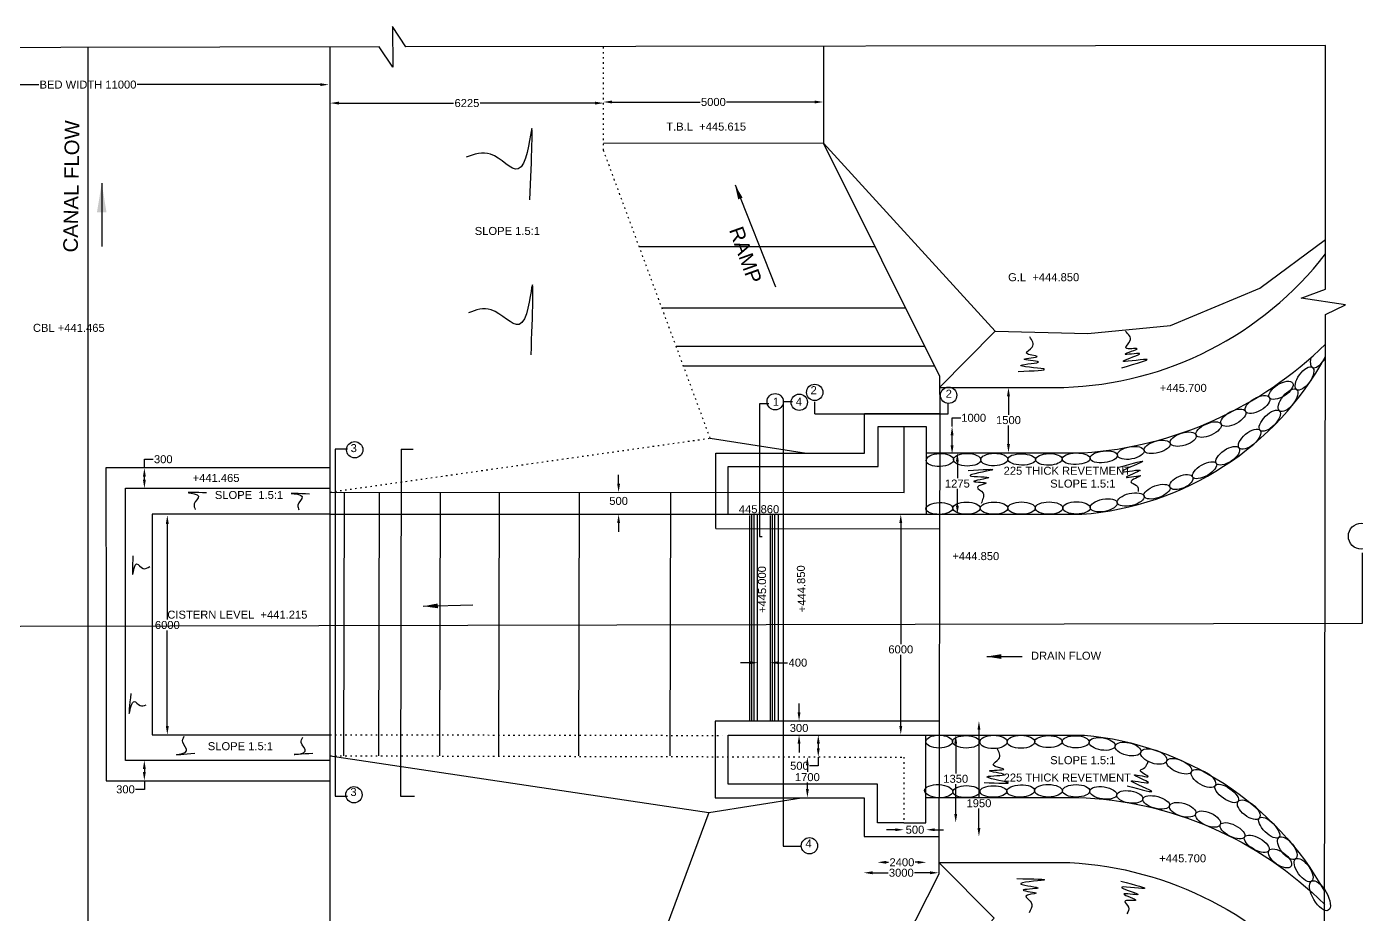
# Model space of a CAD drawing. Header units: inches. Extents: x 610 to 857, y 19 to 178.
# Drawn here: x 656.8 to 748.2, y 76.7 to 137.7 of the extents above; entities that cross this region are included whole.
import ezdxf

# ---------------------------------------------------------------- set-up
doc = ezdxf.new("R2010")
doc.units = ezdxf.units.IN
doc.header["$MEASUREMENT"] = 0
doc.linetypes.add('DOT', pattern=[0.25, 0, -0.25])
doc.styles.get("Standard").update_dxf_attribs({"font": 'arial.ttf', "height": 0.55})
doc.dimstyles.get("Standard").update_dxf_attribs({"dimtxt": 0.55, "dimasz": 0.6, "dimexe": 0.18, "dimexo": 0.0625, "dimgap": 0.09, "dimtad": 0, "dimtih": 1, "dimtoh": 1, "dimdec": 4, "dimzin": 0, "dimdsep": 46, "dimtxsty": 'Standard', "dimcen": 0.09, "dimse1": 1, "dimse2": 1, "dimadec": 0, "dimazin": 0, "dimtfac": 1, "dimtdec": 4, "dimtofl": 0, "dimtmove": 0, "dimatfit": 3, "dimfxl": 1, "dimtolj": 1, "dimtzin": 0, "dimarcsym": 0})

# ---------------------------------------------------------------- blocks, each defined once
blk = doc.blocks.new('*D13')
at = {"color": 0, "lineweight": -2}
for p, q in [((645.033, 133.725), (657.621, 133.725)), ((676.958, 133.725), (664.369, 133.725))]:
    blk.add_line(p, q, dxfattribs=at)
at = {"color": 0}
for points in [[(645.033, 133.825), (645.033, 133.625), (644.433, 133.725)], [(676.958, 133.825), (676.958, 133.625), (677.558, 133.725)]]:
    blk.add_solid(points, dxfattribs=at)
at = {"layer": 'Defpoints', "color": 0}
for p in [(644.433, 133.887), (677.558, 133.725), (677.558, 133.725)]:
    blk.add_point(p, dxfattribs=at)
at = {"color": 0, "insert": (660.995, 133.725), "char_height": 0.55, "attachment_point": 5}
blk.add_mtext('\\A1;BED WIDTH 11000', dxfattribs=at)
blk = doc.blocks.new('*D14')
at = {"color": 0, "lineweight": -2}
for p, q in [((678.249, 132.456), (686.131, 132.456)), ((695.843, 132.456), (687.961, 132.456))]:
    blk.add_line(p, q, dxfattribs=at)
at = {"color": 0}
for points in [[(678.249, 132.556), (678.249, 132.356), (677.649, 132.456)], [(695.843, 132.556), (695.843, 132.356), (696.443, 132.456)]]:
    blk.add_solid(points, dxfattribs=at)
at = {"layer": 'Defpoints', "color": 0}
for p in [(677.649, 132.123), (696.443, 132.456), (696.443, 132.271)]:
    blk.add_point(p, dxfattribs=at)
at = {"color": 0, "insert": (687.046, 132.456), "char_height": 0.55, "attachment_point": 5}
blk.add_mtext('\\A1;6225', dxfattribs=at)
blk = doc.blocks.new('*D15')
at = {"color": 0, "lineweight": -2}
for p, q in [((697.026, 132.531), (703.076, 132.531)), ((710.947, 132.531), (704.897, 132.531))]:
    blk.add_line(p, q, dxfattribs=at)
at = {"color": 0}
for points in [[(697.026, 132.631), (697.026, 132.431), (696.426, 132.531)], [(710.947, 132.631), (710.947, 132.431), (711.547, 132.531)]]:
    blk.add_solid(points, dxfattribs=at)
at = {"layer": 'Defpoints', "color": 0}
for p in [(696.426, 133.063), (711.547, 133.292), (711.547, 132.531)]:
    blk.add_point(p, dxfattribs=at)
at = {"color": 0, "insert": (703.987, 132.531), "char_height": 0.55, "attachment_point": 5}
blk.add_mtext('\\A1;5000', dxfattribs=at)
blk = doc.blocks.new('*D16')
at = {"color": 0, "lineweight": -2}
for p, q in [((664.873, 107.37), (664.873, 107.97)), ((664.873, 107.97), (665.473, 107.97)), ((664.873, 106.578), (664.873, 106.77))]:
    blk.add_line(p, q, dxfattribs=at)
at = {"color": 0}
for points in [[(664.773, 106.77), (664.973, 106.77), (664.873, 107.37)], [(664.773, 106.578), (664.973, 106.578), (664.873, 105.978)]]:
    blk.add_solid(points, dxfattribs=at)
at = {"layer": 'Defpoints', "color": 0}
for p in [(664.873, 107.37), (664.873, 107.37), (664.893, 105.978)]:
    blk.add_point(p, dxfattribs=at)
at = {"color": 0, "insert": (666.17, 107.97), "char_height": 0.55, "attachment_point": 5}
blk.add_mtext('\\A1;300', dxfattribs=at)
blk = doc.blocks.new('*D17')
at = {"color": 0, "lineweight": -2}
for p, q in [((666.448, 103.523), (666.448, 96.948)), ((666.448, 89.63), (666.448, 96.206))]:
    blk.add_line(p, q, dxfattribs=at)
at = {"color": 0}
for points in [[(666.348, 103.523), (666.548, 103.523), (666.448, 104.123)], [(666.348, 89.63), (666.548, 89.63), (666.448, 89.03)]]:
    blk.add_solid(points, dxfattribs=at)
at = {"layer": 'Defpoints', "color": 0}
for p in [(666.247, 104.123), (666.247, 89.03), (666.448, 89.03)]:
    blk.add_point(p, dxfattribs=at)
at = {"color": 0, "insert": (666.448, 96.577), "char_height": 0.55, "attachment_point": 5}
blk.add_mtext('\\A1;6000', dxfattribs=at)
blk = doc.blocks.new('*D18')
at = {"color": 0, "lineweight": -2}
for p, q in [((664.869, 86.675), (664.869, 86.477)), ((664.869, 85.277), (664.269, 85.277)), ((664.869, 85.877), (664.869, 85.277))]:
    blk.add_line(p, q, dxfattribs=at)
at = {"color": 0}
for points in [[(664.769, 86.675), (664.969, 86.675), (664.869, 87.275)], [(664.769, 86.477), (664.969, 86.477), (664.869, 85.877)]]:
    blk.add_solid(points, dxfattribs=at)
at = {"layer": 'Defpoints', "color": 0}
for p in [(664.81, 87.275), (664.869, 85.877), (664.869, 85.877)]:
    blk.add_point(p, dxfattribs=at)
at = {"color": 0, "insert": (663.572, 85.277), "char_height": 0.55, "attachment_point": 5}
blk.add_mtext('\\A1;300', dxfattribs=at)
blk = doc.blocks.new('*D19')
at = {"color": 0, "lineweight": -2}
for p, q in [((706.462, 93.987), (705.862, 93.987)), ((708.491, 93.987), (709.091, 93.987))]:
    blk.add_line(p, q, dxfattribs=at)
at = {"color": 0}
for points in [[(706.462, 94.087), (706.462, 93.887), (707.062, 93.987)], [(708.491, 94.087), (708.491, 93.887), (707.891, 93.987)]]:
    blk.add_solid(points, dxfattribs=at)
at = {"layer": 'Defpoints', "color": 0}
for p in [(707.062, 93.347), (707.891, 93.987), (707.891, 93.416)]:
    blk.add_point(p, dxfattribs=at)
at = {"color": 0, "insert": (709.799, 93.987), "char_height": 0.55, "attachment_point": 5}
blk.add_mtext('\\A1;400', dxfattribs=at)
blk = doc.blocks.new('*D20')
at = {"color": 0, "lineweight": -2}
for p, q in [((709.877, 90.571), (709.877, 91.171)), ((709.877, 88.42), (709.877, 87.82))]:
    blk.add_line(p, q, dxfattribs=at)
at = {"color": 0}
for points in [[(709.777, 90.571), (709.977, 90.571), (709.877, 89.971)], [(709.777, 88.42), (709.977, 88.42), (709.877, 89.02)]]:
    blk.add_solid(points, dxfattribs=at)
at = {"layer": 'Defpoints', "color": 0}
for p in [(709.877, 89.971), (709.877, 89.971), (709.863, 89.02)]:
    blk.add_point(p, dxfattribs=at)
at = {"color": 0, "insert": (709.877, 89.496), "char_height": 0.55, "attachment_point": 5}
blk.add_mtext('\\A1;300', dxfattribs=at)
blk = doc.blocks.new('*D21')
at = {"color": 0, "lineweight": -2}
for p, q in [((711.199, 88.43), (711.199, 88.097)), ((711.199, 86.897), (710.599, 86.897)), ((711.199, 87.497), (711.199, 86.897))]:
    blk.add_line(p, q, dxfattribs=at)
at = {"color": 0}
for points in [[(711.099, 88.43), (711.299, 88.43), (711.199, 89.03)], [(711.099, 88.097), (711.299, 88.097), (711.199, 87.497)]]:
    blk.add_solid(points, dxfattribs=at)
at = {"layer": 'Defpoints', "color": 0}
for p in [(710.935, 89.03), (711.014, 87.497), (711.199, 87.497)]:
    blk.add_point(p, dxfattribs=at)
at = {"color": 0, "insert": (709.903, 86.897), "char_height": 0.55, "attachment_point": 5}
blk.add_mtext('\\A1;500', dxfattribs=at)
blk = doc.blocks.new('*D22')
at = {"color": 0, "lineweight": -2}
for p, q in [((710.448, 86.921), (710.448, 86.486)), ((710.448, 85.309), (710.448, 85.744))]:
    blk.add_line(p, q, dxfattribs=at)
at = {"color": 0}
for points in [[(710.348, 86.921), (710.548, 86.921), (710.448, 87.521)], [(710.348, 85.309), (710.548, 85.309), (710.448, 84.709)]]:
    blk.add_solid(points, dxfattribs=at)
at = {"layer": 'Defpoints', "color": 0}
for p in [(710.031, 87.521), (710.448, 87.521), (710.01, 84.709)]:
    blk.add_point(p, dxfattribs=at)
at = {"color": 0, "insert": (710.448, 86.115), "char_height": 0.55, "attachment_point": 5}
blk.add_mtext('\\A1;1700', dxfattribs=at)
blk = doc.blocks.new('*D23')
at = {"color": 0, "lineweight": -2}
for p, q in [((716.488, 82.502), (715.888, 82.502)), ((719.204, 82.502), (719.804, 82.502))]:
    blk.add_line(p, q, dxfattribs=at)
at = {"color": 0}
for points in [[(716.488, 82.602), (716.488, 82.402), (717.088, 82.502)], [(719.204, 82.602), (719.204, 82.402), (718.604, 82.502)]]:
    blk.add_solid(points, dxfattribs=at)
at = {"layer": 'Defpoints', "color": 0}
for p in [(717.088, 82.976), (718.604, 82.964), (718.604, 82.502)]:
    blk.add_point(p, dxfattribs=at)
at = {"color": 0, "insert": (717.846, 82.502), "char_height": 0.55, "attachment_point": 5}
blk.add_mtext('\\A1;500', dxfattribs=at)
blk = doc.blocks.new('*D24')
at = {"color": 0, "lineweight": -2}
for p, q in [((715.871, 80.263), (716.032, 80.263)), ((718.022, 80.263), (717.862, 80.263))]:
    blk.add_line(p, q, dxfattribs=at)
at = {"color": 0}
for points in [[(715.871, 80.363), (715.871, 80.163), (715.271, 80.263)], [(718.022, 80.363), (718.022, 80.163), (718.622, 80.263)]]:
    blk.add_solid(points, dxfattribs=at)
at = {"layer": 'Defpoints', "color": 0}
for p in [(715.271, 82.993), (718.622, 82.973), (718.622, 80.263)]:
    blk.add_point(p, dxfattribs=at)
at = {"color": 0, "insert": (716.947, 80.263), "char_height": 0.55, "attachment_point": 5}
blk.add_mtext('\\A1;2400', dxfattribs=at)
blk = doc.blocks.new('*D25')
at = {"color": 0, "lineweight": -2}
for p, q in [((714.926, 79.544), (715.995, 79.544)), ((718.885, 79.544), (717.816, 79.544))]:
    blk.add_line(p, q, dxfattribs=at)
at = {"color": 0}
for points in [[(714.926, 79.644), (714.926, 79.444), (714.326, 79.544)], [(718.885, 79.644), (718.885, 79.444), (719.485, 79.544)]]:
    blk.add_solid(points, dxfattribs=at)
at = {"layer": 'Defpoints', "color": 0}
for p in [(714.326, 82.07), (719.485, 82.028), (719.485, 79.544)]:
    blk.add_point(p, dxfattribs=at)
at = {"color": 0, "insert": (716.905, 79.544), "char_height": 0.55, "attachment_point": 5}
blk.add_mtext('\\A1;3000', dxfattribs=at)
blk = doc.blocks.new('*D26')
at = {"color": 0, "lineweight": -2}
for p, q in [((720.648, 88.414), (720.648, 86.373)), ((720.648, 83.589), (720.648, 85.631))]:
    blk.add_line(p, q, dxfattribs=at)
at = {"color": 0}
for points in [[(720.548, 88.414), (720.748, 88.414), (720.648, 89.014)], [(720.548, 83.589), (720.748, 83.589), (720.648, 82.989)]]:
    blk.add_solid(points, dxfattribs=at)
at = {"layer": 'Defpoints', "color": 0}
for p in [(718.563, 89.014), (718.581, 82.989), (720.648, 82.989)]:
    blk.add_point(p, dxfattribs=at)
at = {"color": 0, "insert": (720.648, 86.002), "char_height": 0.55, "attachment_point": 5}
blk.add_mtext('\\A1;1350', dxfattribs=at)
blk = doc.blocks.new('*D27')
at = {"color": 0, "lineweight": -2}
for p, q in [((722.243, 89.373), (722.243, 84.694)), ((722.243, 82.622), (722.243, 83.952))]:
    blk.add_line(p, q, dxfattribs=at)
at = {"color": 0}
for points in [[(722.143, 89.373), (722.343, 89.373), (722.243, 89.973)], [(722.143, 82.622), (722.343, 82.622), (722.243, 82.022)]]:
    blk.add_solid(points, dxfattribs=at)
at = {"layer": 'Defpoints', "color": 0}
for p in [(719.526, 89.973), (719.507, 82.022), (722.243, 82.022)]:
    blk.add_point(p, dxfattribs=at)
at = {"color": 0, "insert": (722.243, 84.323), "char_height": 0.55, "attachment_point": 5}
blk.add_mtext('\\A1;1950', dxfattribs=at)
blk = doc.blocks.new('*D28')
at = {"color": 0, "lineweight": -2}
for p, q in [((716.869, 103.585), (716.869, 95.268)), ((716.869, 89.645), (716.869, 94.526))]:
    blk.add_line(p, q, dxfattribs=at)
at = {"color": 0}
for points in [[(716.769, 103.585), (716.969, 103.585), (716.869, 104.185)], [(716.769, 89.645), (716.969, 89.645), (716.869, 89.045)]]:
    blk.add_solid(points, dxfattribs=at)
at = {"layer": 'Defpoints', "color": 0}
for p in [(716.684, 104.185), (716.76, 89.045), (716.869, 89.045)]:
    blk.add_point(p, dxfattribs=at)
at = {"color": 0, "insert": (716.869, 94.897), "char_height": 0.55, "attachment_point": 5}
blk.add_mtext('\\A1;6000', dxfattribs=at)
blk = doc.blocks.new('*D29')
at = {"color": 0, "lineweight": -2}
for p, q in [((720.396, 110.219), (720.396, 110.819)), ((720.396, 110.819), (720.996, 110.819)), ((720.396, 108.928), (720.396, 109.619))]:
    blk.add_line(p, q, dxfattribs=at)
at = {"color": 0}
for points in [[(720.296, 109.619), (720.496, 109.619), (720.396, 110.219)], [(720.296, 108.928), (720.496, 108.928), (720.396, 108.328)]]:
    blk.add_solid(points, dxfattribs=at)
at = {"layer": 'Defpoints', "color": 0}
for p in [(719.585, 110.219), (720.396, 110.219), (719.518, 108.328)]:
    blk.add_point(p, dxfattribs=at)
at = {"color": 0, "insert": (721.881, 110.819), "char_height": 0.55, "attachment_point": 5}
blk.add_mtext('\\A1;1000', dxfattribs=at)
blk = doc.blocks.new('*D30')
at = {"color": 0, "lineweight": -2}
for p, q in [((724.272, 112.303), (724.272, 111.032)), ((724.272, 109.018), (724.272, 110.29))]:
    blk.add_line(p, q, dxfattribs=at)
at = {"color": 0}
for points in [[(724.172, 112.303), (724.372, 112.303), (724.272, 112.903)], [(724.172, 109.018), (724.372, 109.018), (724.272, 108.418)]]:
    blk.add_solid(points, dxfattribs=at)
at = {"layer": 'Defpoints', "color": 0}
for p in [(724.259, 112.903), (724.272, 108.418), (724.311, 108.418)]:
    blk.add_point(p, dxfattribs=at)
at = {"color": 0, "insert": (724.272, 110.661), "char_height": 0.55, "attachment_point": 5}
blk.add_mtext('\\A1;1500', dxfattribs=at)
blk = doc.blocks.new('*D70')
at = {"color": 0, "lineweight": -2}
for p, q in [((697.472, 106.304), (697.472, 106.904)), ((697.472, 103.586), (697.472, 102.986))]:
    blk.add_line(p, q, dxfattribs=at)
at = {"color": 0}
for points in [[(697.372, 106.304), (697.572, 106.304), (697.472, 105.704)], [(697.372, 103.586), (697.572, 103.586), (697.472, 104.186)]]:
    blk.add_solid(points, dxfattribs=at)
at = {"layer": 'Defpoints', "color": 0}
for p in [(697.472, 105.704), (697.841, 105.704), (697.84, 104.186)]:
    blk.add_point(p, dxfattribs=at)
at = {"color": 0, "insert": (697.472, 105.104), "char_height": 0.55, "attachment_point": 5}
blk.add_mtext('\\A1;500', dxfattribs=at)
blk = doc.blocks.new('*D71')
at = {"color": 0, "lineweight": -2}
for p, q in [((720.76, 107.81), (720.76, 106.669)), ((720.76, 104.786), (720.76, 105.927))]:
    blk.add_line(p, q, dxfattribs=at)
at = {"color": 0}
for points in [[(720.66, 107.81), (720.86, 107.81), (720.76, 108.41)], [(720.66, 104.786), (720.86, 104.786), (720.76, 104.186)]]:
    blk.add_solid(points, dxfattribs=at)
at = {"layer": 'Defpoints', "color": 0}
for p in [(720.912, 108.41), (720.76, 104.186), (720.912, 104.186)]:
    blk.add_point(p, dxfattribs=at)
at = {"color": 0, "insert": (720.76, 106.298), "char_height": 0.55, "attachment_point": 5}
blk.add_mtext('\\A1;1275', dxfattribs=at)

msp = doc.modelspace()

# ---------------------------------------------------------------- linework, layer by layer
for points in [[(746.00586, 74.27025), (746.07101, 117.93286), (747.44989, 118.58888), (744.39093, 119.04738), (746.0749, 119.6536), (746.0749, 136.40628), (682.84452, 136.32117), (681.92747, 137.71506), (681.96042, 134.92728), (681.00494, 136.33215), (626.2724, 136.1981), (625.29682, 137.6201), (625.29682, 134.87598), (624.39263, 136.22188), (617.43035, 136.25445)], [(660.99961, 61.72237), (660.99961, 136.28315)], [(677.63315, 61.75644), (677.63315, 136.32389)], [(711.55037, 136.35981), (711.55037, 129.69611), (723.36243, 116.77678), (729.72167, 116.61719), (735.40631, 117.16229), (741.55468, 119.73979), (746.0749, 123.07006)], [(711.55037, 129.69611), (696.43333, 129.67576)], [(711.55037, 129.67576), (719.52492, 113.68576), (719.55703, 111.11545)], [(698.88684, 122.59348), (715.08246, 122.59348)], [(700.44558, 118.38677), (717.18043, 118.38677)], [(701.42423, 115.7456), (718.49764, 115.7456)], [(701.92251, 114.40086), (719.16829, 114.40086)], [(707.7904, 111.79175), (707.15037, 111.79175), (707.15037, 102.65629), (707.33518, 102.65629)], [(709.43434, 111.91319), (708.79101, 111.91319), (708.79101, 81.37771), (710.02886, 81.37771)], [(710.96713, 111.08778), (710.96713, 111.92249)], [(710.96713, 111.08778), (720.12903, 111.08778), (720.12903, 111.82995)], [(704.15031, 103.21197), (704.15031, 108.39655), (714.37533, 108.39655), (714.37533, 111.11545), (719.55703, 111.11545), (719.4905, 79.4545), (711.45017, 63.58695), (711.45878, 61.82572)], [(677.63315, 105.71458), (717.11001, 105.69471), (717.11001, 110.21277)], [(705.00679, 104.18584), (705.00679, 107.47696), (715.31954, 107.47696), (715.31954, 110.21277), (717.11001, 110.21277)], [(717.11001, 110.21277), (718.61049, 110.21277), (718.61049, 104.18584)], [(703.76698, 109.423), (710.38262, 108.39655)], [(678.83556, 108.65914), (677.98395, 108.65914), (677.98395, 84.81527), (678.84429, 84.81527)], [(682.52147, 108.66168), (682.47613, 84.81351)], [(682.52147, 108.66168), (683.3421, 108.66168)], [(677.63315, 107.37778), (662.22015, 107.37778)], [(662.22015, 107.37778), (662.24289, 96.51182)], [(663.56331, 96.51458), (663.56331, 105.98008)], [(663.56331, 105.98008), (677.63315, 105.98008)], [(678.60141, 105.7141), (678.55607, 87.58823)], [(681.00963, 105.7141), (680.96429, 87.58823)], [(685.2028, 105.7141), (685.15746, 87.58823)], [(689.26619, 105.7141), (689.22084, 87.58823)], [(694.75151, 105.7141), (694.70617, 87.58823)], [(701.04609, 105.7141), (701.00075, 87.58823)], [(677.63315, 104.18584), (665.41057, 104.18584)], [(665.41057, 104.18584), (665.41057, 89.03643), (677.63315, 89.03643)], [(706.47006, 104.09577), (706.47006, 89.96904)], [(706.60434, 104.18369), (706.60434, 89.96904)], [(706.7664, 104.18369), (706.7664, 89.96904)], [(707.00717, 104.18369), (707.00717, 89.96904)], [(707.89223, 104.09792), (707.89223, 89.97119)], [(708.0265, 104.18584), (708.0265, 89.97119)], [(708.18856, 104.18584), (708.18856, 89.97119)], [(708.42933, 104.18584), (708.42933, 89.97119)], [(704.15031, 103.21197), (719.54036, 103.17963)], [(615.34417, 101.29018), (615.34417, 96.41367), (748.60378, 96.69255), (748.60378, 101.5422)], [(662.24289, 96.51182), (662.24289, 85.87394), (677.63315, 85.87394)], [(677.63315, 87.26466), (663.58267, 87.26466), (663.56331, 96.51458)], [(719.5126, 89.97119), (704.09924, 89.97119), (704.09924, 84.69536), (714.34742, 84.69536), (714.34742, 82.04318), (719.49592, 82.03236)], [(717.07579, 82.96852), (718.58524, 82.96852), (718.58524, 89.01021)], [(677.63315, 87.59054), (703.68289, 83.69135), (696.35393, 63.98073), (696.3584, 61.79479)], [(682.47613, 84.81351), (683.43297, 84.81351)], [(703.68289, 83.69135), (710.04457, 84.69536)]]:
    msp.add_lwpolyline(points)
at = {"linetype": 'DOT'}
for points in [[(677.63315, 105.71458), (703.76698, 109.423), (696.43395, 129.21331), (696.42436, 136.33945)], [(677.63315, 89.03643), (704.59746, 88.98488)], [(677.63315, 87.59054), (717.07579, 87.49187), (717.07579, 82.96852)]]:
    msp.add_lwpolyline(points, dxfattribs=at)
for points in [[(723.36243, 116.77678), (719.53456, 112.91468), (728.07579, 112.91468, 0.22354268), (746.0749, 122.08338, -0.50939724)], [(718.61049, 108.41034), (729.42837, 108.41034, 0.17883941), (746.06797, 115.89198, -0.44962872)], [(677.63315, 104.18584), (729.30914, 104.18584, 0.2534716), (746.06669, 115.03241, 0.02069815)], [(717.07579, 82.96852), (715.27624, 82.96852), (715.27624, 85.62762), (705.00975, 85.62762), (705.00975, 89.01021), (729.49933, 89.01021, -0.24778983), (746.01178, 78.23874, -0.21041598)], [(718.58524, 84.71968), (729.02721, 84.71968, -0.18974022), (746.01048, 77.36393, 2.52806757)], [(711.45017, 63.58695), (723.28705, 76.41992), (719.49216, 80.24254), (728.5004, 80.24254, -0.21421302), (745.98128, 71.24481, 0.51471863)]]:
    msp.add_lwpolyline(points, format="xyb")
for centre, radius in [((708.23455, 111.92632), 0.5605), ((709.89333, 111.89055), 0.5605), ((710.95543, 112.57018), 0.5605), ((720.15987, 112.37217), 0.5605), ((679.33057, 108.6206), 0.5605), ((748.53816, 102.68272), 0.89721), ((679.27608, 84.90664), 0.5605), ((710.59267, 81.39898), 0.5605)]:
    msp.add_circle(centre, radius)
for centre, major_axis, ratio in [((744.62393, 113.52597), (-0.54195, -0.76099), 0.45660883), ((743.00766, 112.71128), (-0.79735, -0.50419), 0.46723651), ((743.49374, 112.02829), (-0.58824, -0.73669), 0.45702942), ((741.38873, 111.73697), (-0.82158, -0.47011), 0.48582107), ((739.72933, 110.82817), (-0.83782, -0.43869), 0.48001988), ((742.23833, 110.62486), (-0.66717, -0.66674), 0.44897112), ((736.28636, 109.35016), (-0.893, -0.28076), 0.45877549), ((738.03544, 110.0102), (-0.85607, -0.37927), 0.44900613), ((740.85074, 109.35102), (-0.72042, -0.60711), 0.46820238), ((732.67753, 108.409), (-0.91859, -0.16335), 0.45562024), ((734.49474, 108.82088), (-0.89862, -0.24852), 0.43316094), ((739.3469, 108.21429), (-0.78343, -0.52962), 0.46532249), ((719.55617, 107.91619), (-0.94568, -0.03356), 0.46840957), ((721.43331, 107.93888), (-0.93145, 0.01087), 0.46966846), ((723.29388, 107.95039), (-0.92912, -0.02237), 0.46388335), ((725.18223, 107.95701), (-0.95923, 0.01575), 0.40358569), ((727.05043, 107.96363), (-0.90897, -0.02237), 0.4410265), ((728.92293, 108.00783), (-0.96353, -0.02182), 0.40982551), ((730.8227, 108.13765), (-0.93624, -0.108), 0.42344664), ((737.7503, 107.21654), (-0.81317, -0.46813), 0.43149379), ((736.15584, 106.403), (-0.78129, -0.3454), 0.49960538), ((734.48273, 105.74366), (-0.89182, -0.31395), 0.44563414), ((730.82581, 104.80409), (-0.92872, -0.17717), 0.44563414), ((732.67303, 105.20532), (-0.91959, -0.21967), 0.44563414), ((719.52324, 104.58828), (-0.92014, -0.01856), 0.44257135), ((721.38885, 104.60684), (-0.94547, 0), 0.44563414), ((723.27975, 104.61096), (-0.94547, 0), 0.44563414), ((725.17064, 104.61508), (-0.94547, 0), 0.44563414), ((727.06154, 104.61879), (-0.94547, 0), 0.44563414), ((728.95243, 104.6229), (-0.94547, 0), 0.44563414), ((719.50204, 88.55934), (0.9168, 0), 0.48431539), ((721.36023, 88.5474), (0.94138, -0.01195), 0.4541094), ((723.24358, 88.53834), (0.94197, 0.00289), 0.48778411), ((725.13113, 88.54984), (0.94558, 0.00861), 0.47083977), ((727.02108, 88.56144), (0.94437, 0.00299), 0.43523372), ((728.89566, 88.5473), (0.9302, -0.01712), 0.44905867), ((730.71614, 88.39775), (0.89029, -0.13244), 0.46936131), ((732.48822, 88.05183), (0.88179, -0.21348), 0.47933723), ((734.26129, 87.53602), (0.89127, -0.30233), 0.49567662), ((736.00886, 86.86634), (0.8563, -0.36735), 0.45499884), ((737.67734, 86.02259), (0.81219, -0.4764), 0.48554547), ((719.47589, 85.15569), (-0.9697, 0.04392), 0.46245404), ((721.37958, 85.12275), (-0.93399, -0.01098), 0.44364605), ((723.2374, 85.13593), (-0.92383, -0.00219), 0.42828328), ((725.11536, 85.16888), (-0.95412, -0.03076), 0.43890772), ((727.02253, 85.18158), (-0.95321, 0.00257), 0.45205444), ((728.92025, 85.17737), (-0.9445, 0.00165), 0.45569784), ((730.79127, 85.03522), (-0.92651, 0.1405), 0.44799474), ((732.61733, 84.75689), (-0.89955, 0.13784), 0.45753741), ((739.2743, 84.9972), (0.78477, -0.54899), 0.41319625), ((734.42832, 84.38169), (-0.91144, 0.23736), 0.44173049), ((736.24702, 83.87705), (-0.90726, 0.26728), 0.47649512), ((740.79, 83.87912), (0.73093, -0.56908), 0.48856043), ((737.99558, 83.23281), (-0.8413, 0.37697), 0.49353771), ((742.19354, 82.64326), (0.67261, -0.66679), 0.41257679), ((739.67379, 82.43184), (-0.8369, 0.424), 0.43914124), ((741.34537, 81.54036), (-0.83468, 0.46749), 0.44323107), ((743.4398, 81.23596), (0.57365, -0.74051), 0.47889287), ((742.93891, 80.53253), (-0.75886, 0.54034), 0.48016973), ((744.56272, 79.73067), (0.54928, -0.76478), 0.45871144), ((745.68521, 77.9657), (-0.57321, 1.00019), 0.43164245)]:
    msp.add_ellipse(centre, major_axis=major_axis, ratio=ratio)
msp.add_ellipse((745.76241, 115.39689), major_axis=(-0.59653, -1.10993), ratio=0.39296884, start_param=5.31997139, end_param=7.64680249)
for points in [[(691.3641, 125.8103), (691.45084, 130.5079), (690.56785, 127.92575), (688.6716, 128.94559), (686.99249, 128.73583)], [(691.45354, 115.1404), (691.49348, 119.76571), (690.63135, 117.24254), (688.71116, 118.24957), (687.15486, 118.04257)], [(724.93073, 114.00452), (726.67018, 114.17835), (725.13729, 114.4391), (726.32773, 114.66726), (725.36015, 114.86282), (726.24075, 115.03666), (725.51236, 115.26481), (725.90917, 115.6831), (725.73502, 116.39171)], [(732.07523, 114.26592), (733.72843, 114.83412), (732.1766, 114.7363), (733.28296, 115.23144), (732.29633, 115.19984), (733.11358, 115.57103), (732.35227, 115.62603), (732.64255, 116.12418), (732.3105, 116.77395)], [(731.86987, 107.4192), (733.45983, 107.7924), (732.12449, 107.11385), (733.31837, 107.20998), (732.37911, 106.72369), (733.34666, 106.83678), (732.69031, 106.41269), (733.08073, 106.17519), (733.19955, 105.7511)], [(721.50864, 107.20306), (723.13898, 107.23165), (721.63735, 106.82861), (722.91874, 106.69998), (721.88905, 106.43987), (722.73854, 106.33125), (722.13503, 106.05398), (722.52692, 105.64434), (722.52406, 105.29847), (722.40679, 104.94117)], [(669.14512, 105.66172), (667.92728, 105.66172), (668.59413, 105.42735), (668.29461, 104.8993), (668.3709, 104.51809)], [(676.21167, 105.58199), (675.01146, 105.61377), (675.71092, 105.40327), (675.42875, 104.8115), (675.49631, 104.48582)], [(664.08122, 101.3279), (664.08466, 100.09224), (664.33953, 100.78063), (664.79072, 100.46397), (665.23846, 100.5982)], [(663.94288, 91.87512), (663.84519, 90.55166), (664.18169, 91.3273), (664.57248, 91.0344), (664.99039, 91.09406)], [(668.3483, 87.7389), (667.12244, 87.66758), (667.77735, 87.9277), (667.50447, 88.51506), (667.61782, 88.9346)], [(676.46137, 87.7426), (675.22139, 87.67769), (675.93586, 87.89602), (675.65243, 88.49791), (675.76462, 88.85786)], [(722.59968, 85.75615), (724.21026, 85.75416), (722.81522, 86.15106), (723.98074, 86.30264), (722.96109, 86.55343), (723.95131, 86.66565), (723.23162, 86.96151), (723.60422, 87.36958), (723.50151, 88.09702)], [(732.42538, 85.52634), (734.08374, 85.17479), (732.73408, 85.86354), (733.89709, 85.74157), (732.9351, 86.27965), (733.88273, 86.15769), (733.3443, 86.58815), (733.63864, 86.77469), (733.76068, 86.9397), (733.88401, 87.18846)], [(724.84991, 79.14093), (726.68081, 79.03796), (725.11939, 78.76865), (726.30036, 78.49142), (725.27791, 78.34092), (726.16562, 78.13498), (725.47606, 77.92904), (725.70592, 77.65973), (725.88029, 77.35874), (725.69006, 76.79636)], [(732.00084, 78.96925), (733.59017, 78.46768), (732.07055, 78.51644), (733.16496, 78.04274), (732.20299, 78.07757), (733.02554, 77.65959), (732.26573, 77.576), (732.53062, 77.17195), (732.41211, 76.72611)]]:
    msp.add_spline(points, degree=3)

# ---------------------------------------------------------------- texts
for s, height, rotation, p in [('CANAL FLOW', 1, 89.2518724, (660.29109, 122.18522)), ('RAMP', 1, 289.767321, (705.04736, 123.74486)), ('+445.000', 0.55, 90.3901927, (707.62046, 97.40328)), ('+444.850', 0.55, 91.5292703, (710.35427, 97.46305))]:
    msp.add_text(s, height=height, rotation=rotation).set_placement(p)
for s, p in [('T.B.L  +445.615', (700.74776, 130.56455)), ('SLOPE 1.5:1', (687.58391, 123.39234)), ('G.L  +444.850', (724.24787, 120.21228)), ('CBL +441.465', (657.2099, 116.73033)), ('2', (710.66834, 112.44399)), ('2', (719.95695, 112.20286)), ('+445.700', (734.67485, 112.60424)), ('1', (708.06991, 111.64745)), ('4', (709.65953, 111.66284)), ('3', (679.05141, 108.46359)), ('+441.465', (668.18804, 106.41185)), ('225 THICK REVETMENT', (723.93996, 106.90749)), ('               SLOPE 1.5:1', (723.93996, 106.02396)), ('SLOPE  1.5:1', (669.71584, 105.24186)), ('445.860', (705.7375, 104.26315)), ('+444.850', (720.41241, 101.03861)), ('CISTERN LEVEL  +441.215', (666.44891, 97.014)), ('DRAIN FLOW', (725.81894, 94.19293)), ('SLOPE 1.5:1', (669.23119, 87.97227)), ('               SLOPE 1.5:1', (723.93996, 87.01029)), ('225 THICK REVETMENT', (723.93996, 85.81649)), ('3', (679.03396, 84.8226)), ('4', (710.31827, 81.28249)), ('+445.700', (734.63491, 80.26435))]:
    msp.add_text(s, height=0.55).set_placement(p)

# ---------------------------------------------------------------- dimensions: what is measured, and where the dimension line sits
for base, p1, p2, text, picture, middle in [((677.55769, 133.72545), (644.43296, 133.88666), (677.55769, 133.72545), 'BED WIDTH 11000', '*D13', (660.99533, 133.72545)), ((696.44309, 132.45579), (677.64851, 132.12341), (696.44309, 132.27145), '6225', '*D14', (687.0458, 132.45579)), ((711.547, 132.53149), (696.42622, 133.06342), (711.547, 133.29152), '5000', '*D15', (703.98661, 132.53149)), ((707.89122, 93.9874), (707.06178, 93.3472), (707.89122, 93.4155), '400', '*D19', (709.79894, 93.9874)), ((718.62189, 80.26262), (715.27126, 82.99349), (718.62189, 82.97296), '2400', '*D24', (716.94657, 80.26262)), ((718.60358, 82.50164), (717.08757, 82.97646), (718.60358, 82.96363), '500', '*D23', (717.84558, 82.50164)), ((719.48524, 79.54397), (714.32568, 82.06951), (719.48524, 82.02845), '3000', '*D25', (716.90546, 79.54397))]:
    dim = msp.add_linear_dim(base=base, p1=p1, p2=p2, text=text, dimstyle='Standard')
    dim.commit()
    dim.dimension.update_dxf_attribs({"geometry": picture, "text_midpoint": middle})
for base, p1, p2, text, picture, middle in [((724.27157, 108.41808), (724.25856, 112.90345), (724.31062, 108.41808), '1500', '*D30', (724.27157, 110.66076)), ((720.39647, 110.21893), (719.51757, 108.32804), (719.58518, 110.21893), '1000', '*D29', (721.88089, 110.81893)), ((664.87344, 107.37001), (664.89306, 105.97839), (664.87344, 107.37001), '300', '*D16', (666.1699, 107.97001)), ((720.75965, 104.18584), (720.91233, 108.41034), (720.91233, 104.18584), '1275', '*D71', (720.75965, 106.29809)), ((666.44785, 89.03029), (666.24692, 104.12344), (666.24692, 89.03029), '6000', '*D17', (666.44785, 96.57686)), ((709.87656, 89.97134), (709.86334, 89.02034), (709.87656, 89.97134), '300', '*D20', (709.87656, 89.49584)), ((711.1994, 87.49746), (710.93494, 89.02963), (711.01428, 87.49746), '500', '*D21', (709.90275, 86.89746)), ((720.64795, 82.98937), (718.56279, 89.01392), (718.5809, 82.98937), '1350', '*D26', (720.64795, 86.00165)), ((664.86894, 85.87729), (664.80979, 87.2754), (664.86894, 85.87729), '300', '*D18', (663.57247, 85.27729)), ((710.4479, 87.5212), (710.00996, 84.70902), (710.03081, 87.5212), '1700', '*D22', (710.4479, 86.11511))]:
    dim = msp.add_linear_dim(base=base, p1=p1, p2=p2, angle=90, text=text, dimstyle='Standard')
    dim.commit()
    dim.dimension.update_dxf_attribs({"geometry": picture, "text_midpoint": middle})
for base, p1, p2, text, picture, middle in [((697.47158, 105.70441), (697.84017, 104.18584), (697.84093, 105.70441), '500', '*D70', (697.47158, 105.10441)), ((716.86854, 89.04506), (716.68441, 104.18513), (716.76016, 89.04506), '6000', '*D28', (716.86854, 94.89676)), ((722.24308, 82.02216), (719.52615, 89.97322), (719.50671, 82.02216), '1950', '*D27', (722.24308, 84.32285))]:
    dim = msp.add_linear_dim(base=base, p1=p1, p2=p2, angle=90, text=text, dimstyle='Standard')
    dim.commit()
    dim.dimension.update_dxf_attribs({"geometry": picture, "text_midpoint": middle, "dimtype": 160})

# ---------------------------------------------------------------- leaders
for points, override in [([(661.93914, 126.94191), (661.93914, 122.59013)], {"dimasz": 2, "dimgap": 0.09, "dimtad": 0}), ([(705.47446, 126.83041), (708.25204, 119.8326)], {"dimasz": 1, "dimgap": 0.09, "dimtad": 0}), ([(684.04598, 97.86735), (687.45455, 97.95465)], {"dimasz": 1, "dimgap": 0.09, "dimtad": 0}), ([(722.778, 94.40816), (725.22047, 94.40816)], {"dimasz": 1})]:
    msp.add_leader(points, dimstyle='Standard', override=override)

doc.saveas('drawing.dxf')
